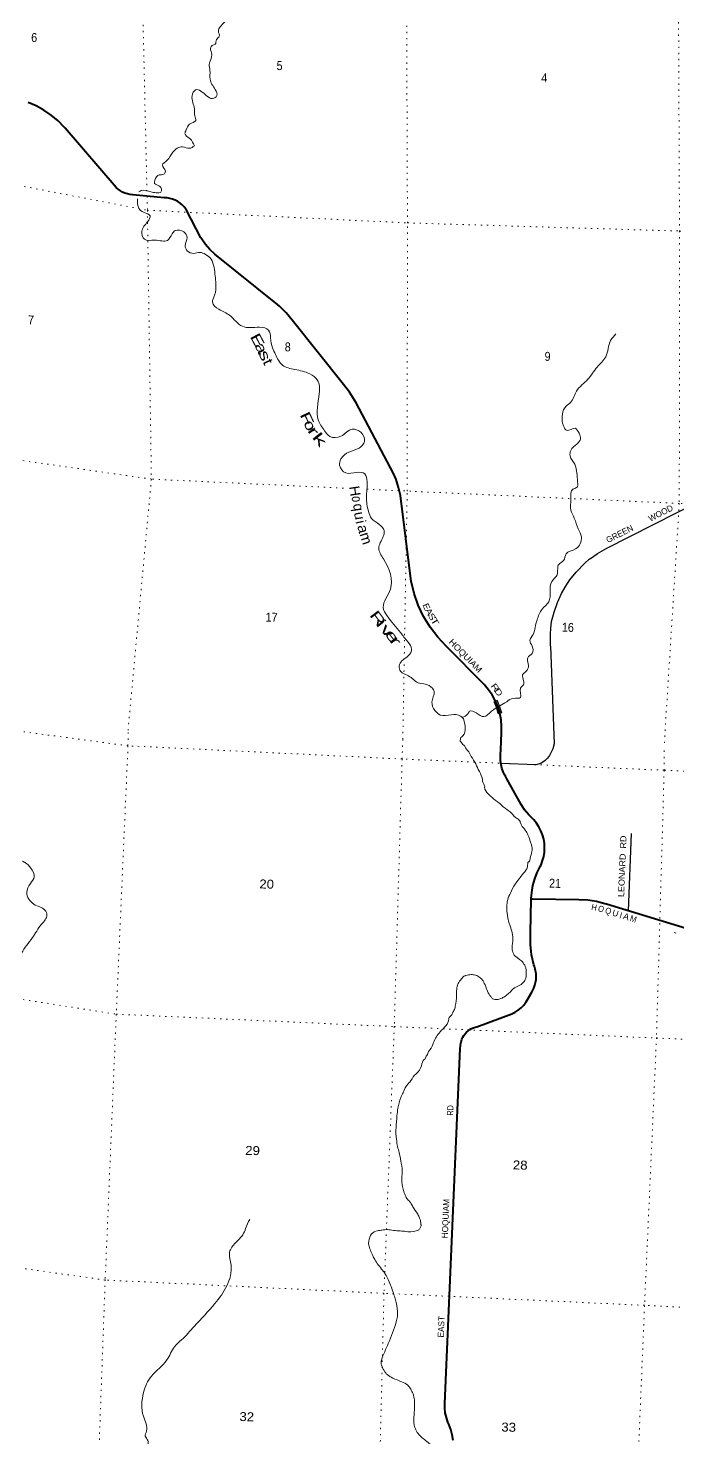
# Model space of a CAD drawing. Header units: feet. Extents: x -751810 to -497223, y -177792 to 12311.
# Drawn here: x -711853 to -699116, y -140277 to -112651 of the extents above; entities that cross this region are included whole.
import ezdxf
from ezdxf.enums import TextEntityAlignment as Align

# ---------------------------------------------------------------- set-up
doc = ezdxf.new("R2010")
doc.units = ezdxf.units.FT
doc.header["$LTSCALE"] = 80
doc.linetypes.add('DOTTED', pattern=[1.5, 0.3, -1.2])
for name, color, linetype, lineweight in [('26', 7, 'Continuous', 40), ('29', 7, 'Continuous', 25), ('39', 7, 'Continuous', 13), ('61', 7, 'Continuous', 13), ('7', 7, 'DOTTED', 13)]:
    doc.layers.add(name, color=color, linetype=linetype, lineweight=lineweight)
for name, color, linetype in [('27', 7, 'Continuous'), ('30', 7, 'Continuous'), ('41', 7, 'Continuous')]:
    doc.layers.add(name, color=color, linetype=linetype)

msp = doc.modelspace()

# ---------------------------------------------------------------- linework, layer by layer
at = {"layer": '26'}
for points in [[(-702690.62, -125837.04), (-702695.94, -125826.11), (-702758.01, -125715.09), (-702831.35, -125611.17), (-702915.14, -125515.49), (-703650.57, -124766.88), (-703820.1, -124588.05), (-703970.02, -124392.49), (-704098.67, -124182.32), (-704204.64, -123959.86), (-704286.78, -123727.54), (-704344.19, -123487.91), (-704351.7, -123445.07), (-704554.81, -121808.21), (-704589, -121650.86), (-704639.46, -121497.95), (-704692.7, -121376.81), (-705421.63, -119996.14), (-705555.8, -119783.63), (-705670, -119634.83), (-706674.24, -118370.09), (-706793.9, -118227.92), (-706927.76, -118099.03), (-706967.15, -118065.89), (-708192.17, -117078.01), (-708287.92, -116989.5), (-708373.9, -116891.47), (-708449.16, -116784.98), (-708466.39, -116756.86), (-708745.86, -116218.97), (-708760.76, -116196.57), (-708794.84, -116153.1), (-708833.27, -116113.44), (-708875.64, -116078.01), (-708921.48, -116047.2), (-708970.29, -116021.35), (-709021.53, -116000.75), (-709074.64, -115985.62), (-709129.05, -115976.12), (-709184.15, -115972.36), (-709803.68, -115915.65), (-709806.05, -115915.52), (-709856.8, -115910.01), (-709906.68, -115899.23), (-709955.17, -115883.29), (-710001.72, -115862.38), (-710045.84, -115836.71), (-710087.03, -115806.57), (-710124.84, -115772.29), (-711130.64, -114609.06), (-711146.93, -114589.93), (-711266.98, -114464.98), (-711399.44, -114353.28), (-711542.84, -114256.03), (-711695.62, -114174.3), (-711856.11, -114108.99)], [(-702581.21, -126645.55), (-702573.64, -126442.84), (-702571.42, -126330.75), (-702581.43, -126203.95), (-702604.3, -126077.08), (-702638.05, -125961.08), (-702690.62, -125837.04)], [(-701992, -129718.48), (-701991.61, -129698.64), (-701971.89, -129546.53), (-701956.19, -129455.24), (-701921.76, -129325.11), (-701873.92, -129199.3), (-701813.18, -129079.18), (-701797.35, -129045.5), (-701766.8, -128965.42), (-701744.78, -128882.58), (-701731.55, -128797.89), (-701727.24, -128712.29), (-701731.9, -128626.7), (-701745.48, -128542.07), (-701767.84, -128459.32), (-701798.72, -128379.36), (-701837.79, -128303.07), (-701884.62, -128231.28), (-701938.7, -128164.78), (-701950.52, -128154.34), (-702039.57, -128065.8), (-702118.88, -127968.44), (-702187.57, -127863.33), (-702468.86, -127361.04), (-702483.06, -127335.68), (-702497.25, -127311.04), (-702508.85, -127290.88), (-702540.05, -127223.44), (-702564.02, -127153.1), (-702580.51, -127080.65), (-702589.34, -127006.86), (-702590.05, -126957.57), (-702590.41, -126932.57), (-702589.95, -126907.57), (-702581.21, -126645.55)], [(-703347.38, -132462.06), (-703330.28, -132425.07), (-703309.41, -132390.07), (-703284.99, -132357.45), (-703257.3, -132327.55), (-703226.63, -132300.71), (-703193.33, -132277.23), (-703157.75, -132257.35), (-703120.3, -132241.31), (-703106.37, -132237), (-703081.12, -132229.18), (-703056.37, -132220.18), (-702370.1, -131970.47), (-702305.41, -131935.99), (-702244.68, -131894.95), (-702188.56, -131847.77), (-702137.69, -131795), (-702092.61, -131737.19), (-702089.81, -131733.15), (-701976.92, -131544.93), (-701964.38, -131517.95), (-701952.48, -131492.34), (-701940.95, -131467.95), (-701938.56, -131462.9), (-701918.26, -131408.82), (-701903.73, -131352.91), (-701895.12, -131295.79), (-701892.52, -131238.08), (-701895.98, -131180.41), (-701905.44, -131123.42), (-701913.91, -131092.74), (-701920.97, -131067.14), (-701928.12, -131042.74), (-701938.17, -131008.39), (-701981.7, -130810.3), (-702004.28, -130608.74), (-702005.5, -130430.93), (-702005.67, -130405.93), (-702005.17, -130380.93), (-701992, -129718.48)], [(-698869.56, -130319.79), (-700512.48, -129821.48), (-700544.6, -129810.76), (-700711.49, -129766.45), (-700882.09, -129739.83), (-701054.54, -129731.19), (-701966.23, -129718.83), (-701992, -129718.48)], [(-703522.72, -140327.24), (-703539.38, -140219.51), (-703567.21, -140114.1), (-703605.91, -140012.19), (-703624.73, -139967.86), (-703654.17, -139879.59), (-703674.23, -139788.73), (-703684.69, -139696.27), (-703685.42, -139603.22), (-703382, -132645), (-703368.55, -132543.93), (-703365.22, -132518.91), (-703358.23, -132493.93), (-703347.38, -132462.06)]]:
    msp.add_lwpolyline(points, dxfattribs=at)
at = {"layer": '29'}
for p, q in [((-701612.44, -124759.47), (-701540.93, -126677.69)), ((-700032.38, -128430.92), (-700092.43, -129948.89))]:
    msp.add_line(p, q, dxfattribs=at)
for points in [[(-701612.44, -124759.47), (-701613.14, -124517.38), (-701604.03, -124412.59), (-701590.36, -124280.47), (-701540.28, -124098.21), (-701471.96, -123906.86), (-701394.55, -123729.16), (-701326.24, -123606.15), (-701230.61, -123464.89), (-701107.65, -123314.55), (-700941.43, -123134.57), (-700852.63, -123059.4), (-700791.15, -123016.11), (-700690.96, -122947.77), (-700506.53, -122840.7), (-698229.57, -121683.42), (-698065.62, -121615.07), (-697755.96, -121501.17), (-697582.91, -121419.15), (-697337, -121291.59), (-696763.2, -120972.64), (-696608.38, -120872.42), (-696271.39, -120580.82), (-695153.87, -119409.6)], [(-701540.93, -126677.69), (-701567.1, -126773.53), (-701630.65, -126903.15), (-701670.9, -126958.66), (-701717.39, -127003.98), (-701801.77, -127062.5), (-701897.9, -127090.68), (-702582.68, -127062.49)]]:
    msp.add_lwpolyline(points, dxfattribs=at)
at = {"layer": '39'}
for points in [[(-707563.35, -100279.67), (-707496.84, -101590.94), (-707495.86, -102308.41), (-707703.92, -102519.41), (-707866.05, -102661.48), (-708012.95, -102834), (-708189.6, -103069.88), (-708228.07, -103235.21), (-708300.75, -103405.66), (-708302.5, -103848.5), (-708354.32, -104063.58), (-708482.82, -104222.55), (-708584.79, -104288.03), (-708588.14, -104414.2), (-708476.28, -104579.44), (-708326.74, -104609.39), (-708286.08, -104738.71), (-708052.59, -104853.02), (-707605.12, -105061.08), (-707348.07, -105194.04), (-706955.48, -105430.73), (-706869.18, -105577.27), (-706881.59, -105667.13), (-706785.35, -105741.78), (-706664.71, -105803.05), (-706650.09, -105931.68), (-706769.7, -106132.97), (-706806.62, -106240.23), (-706808.45, -106384.47), (-706877.34, -106563.03), (-706929.41, -106711.98), (-706893.46, -106943.38), (-706867.25, -107088.35), (-706796.53, -107142.3), (-706710.36, -107218.7), (-706762.59, -107373.65), (-706781.65, -107487.38), (-706616.6, -107688.08), (-706444.1, -107985.16), (-706399.72, -108200.75), (-706323.48, -108349.03), (-706338.1, -108597.15), (-706372.65, -108916.89), (-706346.94, -109156.04), (-706395.59, -109327.12), (-706379.49, -109475.83), (-706463.08, -109603.92), (-706561.91, -109777.69), (-706445.77, -109933.03), (-706412.77, -110124.27), (-706514.89, -110195.75), (-706618.66, -110329.32), (-706724.49, -110464.84), (-706774.64, -110541.69), (-706805.93, -110663.12), (-706825.15, -110782.86), (-706763.93, -110892.67), (-706659.47, -110959.52), (-706607.57, -111043.04), (-706638.65, -111156.46), (-706665.58, -111340.13), (-706858.92, -111525.47), (-707233.57, -111820.3), (-707322.45, -111846.04), (-707428.21, -111903.41), (-707494.63, -111913.7), (-707520.66, -112063.32), (-707650.55, -112124.06), (-707794.02, -112242.56), (-707867.51, -112292.75), (-707883.82, -112378.5), (-708006.21, -112533.63), (-708086.83, -112625.71), (-708123.01, -112704.93), (-708105.85, -112813.59), (-708159.53, -112872.31), (-708184.07, -112965.86), (-708244.85, -112990.33), (-708276.28, -113041.61), (-708251.54, -113166.51), (-708302.82, -113361.56), (-708287.99, -113482.19), (-708286.51, -113652.57), (-708185.62, -113853.6), (-708150.7, -113972.75), (-708238.37, -114028.58), (-708355.17, -113973.43), (-708570.68, -113861.6), (-708639.82, -113974.02), (-708592.49, -114229.77), (-708586.21, -114370.21), (-708568.57, -114460.85), (-708686.66, -114529.92), (-708753.85, -114644.4), (-708779.8, -114715.87), (-708684.21, -114814.55), (-708591.74, -114955.24)], [(-708591.74, -114955.24), (-708685.26, -115004.91), (-708826.84, -114977.17), (-709018, -115080.4), (-709126.47, -115239.89), (-709219.22, -115335.67), (-709162.27, -115455.39), (-709195.91, -115514.64), (-709284.37, -115524.35), (-709367.36, -115630.41), (-709373.02, -115692.38), (-709276.31, -115749.01), (-709249.24, -115861.95), (-709342.06, -115875.12), (-709446.67, -115859.23), (-709634.72, -115830.1), (-709680.72, -115856.25)], [(-709711.32, -115995.61), (-709692.16, -116161.02), (-709578.64, -116264.18), (-709464.01, -116325.28), (-709511.27, -116444.29), (-709622.33, -116625.77), (-709572.51, -116787.39), (-709370.46, -116802.68), (-709122.08, -116809.15), (-709030.54, -116683.28), (-708970.7, -116618.71), (-708800.97, -116643.18), (-708737.69, -116751.04), (-708774.1, -116914.42), (-708734.65, -117013.65), (-708611.74, -117064.95), (-708480.9, -117044.31), (-708375.7, -117083.13), (-708267.87, -117174.12), (-708208.19, -117342.01), (-708174.59, -117661.53), (-708198.58, -117885.35), (-708240.15, -118016.53), (-708113.68, -118160.11), (-707904.34, -118277.8), (-707653.48, -118492.76), (-707315.23, -118511.6), (-707138.29, -118566.31), (-707100.33, -118721.61), (-707059.42, -118917.07), (-707004.63, -119042.75), (-706865.95, -119254.78), (-706625.65, -119339.21), (-706329.27, -119425.09), (-706184.08, -119543.11), (-706145.15, -119812.66), (-706166.89, -120329.13), (-706040.23, -120540.85), (-705938.89, -120649.71), (-705722.4, -120649.34), (-705498.18, -120508.9), (-705333.36, -120567.3), (-705259.98, -120747.58), (-705365.7, -120879.09), (-705564.24, -120958.08), (-705720.14, -121092.29), (-705747.53, -121217.83), (-705625.17, -121365.31), (-705414.48, -121356.78), (-705254.93, -121386.99), (-705208.79, -121536.49), (-705218.89, -121840.84), (-705180.32, -122124.41), (-705119.74, -122258.26), (-704970.54, -122376.38), (-704873.47, -122495.14), (-704892.69, -122614.88), (-704978.94, -122843.09), (-704888.17, -123047.87), (-704749.74, -123646.67), (-704840.82, -123830.67), (-704891.37, -123997.69), (-704815.77, -124170), (-704553.82, -124495.47), (-704412.28, -124675.52), (-704334.04, -124823.85), (-704393.43, -124946.55), (-704524.5, -125051.35), (-704577.29, -125152.18), (-704549.96, -125255.1), (-704394.01, -125345.34), (-704205.12, -125478.52), (-703990.12, -125534.23), (-703895.01, -125650.94), (-703936.6, -125858.27), (-703878.82, -126022.1), (-703772.94, -126111.04), (-703556.29, -126104.66), (-703374.65, -126133.45), (-703318, -126189.03)], [(-700329.19, -118641.69), (-700432.8, -118769.25), (-700529.56, -119091.38), (-700699.29, -119293.37), (-700878, -119531.19), (-701102.67, -119763.81), (-701218.74, -119983.23), (-701331.79, -120088.5), (-701384.49, -120261.47), (-701359.18, -120440.49), (-701287.52, -120534.55), (-701130, -120490.56), (-701052.44, -120588.77), (-701021.37, -120701.81), (-701092.08, -120798.16), (-701215.77, -120927.2), (-701226.55, -121031.13), (-701136.72, -121195.8), (-701095.18, -121367.22), (-701079.89, -121545.98), (-701096.73, -121651.75), (-701173.75, -121683.81), (-701213.02, -121879.18), (-701210.7, -122093.67), (-701144.8, -122253.71), (-701068.21, -122464.12), (-701006.26, -122622.05), (-701118.71, -122855.59), (-701305.7, -122952.92), (-701357.34, -123085.84), (-701445.28, -123151.69), (-701482.92, -123361.13), (-701586.75, -123496.7), (-701645.31, -123889.96), (-701775.5, -124036.87), (-701873.28, -124246.74), (-701915.33, -124395.95), (-701951, -124531.29), (-702018.34, -124651.78), (-701969.14, -124761.28), (-701970.92, -124903.52), (-702057.33, -124987.44), (-702048.46, -125105.91), (-702067.78, -125229.65), (-702158.52, -125325.48), (-702139.52, -125440.21), (-702141.6, -125518.31), (-702199.55, -125586.94), (-702200.33, -125767.28), (-702335.13, -125785.81), (-702471.14, -125850.4), (-702608.19, -125932.91)], [(-702608.09, -125932.85), (-702770.81, -126038.98), (-702917.9, -126143.36), (-703072.22, -126067.19), (-703197.67, -126035.86), (-703239.33, -126094.89), (-703340.93, -126156.31)], [(-714711.7, -136291.53), (-714464.16, -136114.28), (-714259.31, -136006.42), (-714057.71, -135934.67), (-713849.48, -135786.67), (-713764.82, -135487.62), (-713736.69, -135253.09), (-713768.2, -135056.82), (-713589.55, -134656.26), (-713406.35, -134181.38), (-713303.79, -134005.69), (-713339.27, -133748.91), (-713256.74, -133276.7), (-713153.38, -132960.16), (-713126.04, -132631.02), (-713076.76, -132189.9), (-712960.18, -131839.59), (-712740.37, -131706.06), (-712434.46, -131525.11), (-712177.83, -131255.96), (-712077.97, -131041.94), (-711982.57, -130781.49), (-711768.91, -130474.68), (-711590.99, -130212.96), (-711484.13, -130029.37), (-711523.23, -129937.49), (-711742.48, -129819.46), (-711879.53, -129591.48), (-711809.11, -129414.72), (-711734.25, -129284.39), (-711800.74, -129111.1), (-711915.65, -129000.59), (-712206.19, -128908.35), (-712399.51, -128855.59), (-712575.54, -128708.81), (-712719.62, -128569.15), (-713117.51, -128145.27), (-713422.27, -127762.74), (-713685.79, -127409.77), (-714193.95, -126857.42), (-714568, -126677.86), (-715005.03, -126516.31), (-715296.45, -126508.57), (-715424.89, -126558.61), (-715602.84, -126468.13), (-715723.95, -126480.18), (-715912.53, -126524.18), (-716262.79, -126472.2), (-716463.87, -126411.13), (-716590.84, -126300.22), (-716654.02, -126205.87)], [(-703318, -126189.03), (-703282.46, -126360.3), (-703330.84, -126521.37), (-703368.14, -126553.75), (-703380.58, -126620.88)], [(-703380.58, -126620.88), (-703305.1, -126711.93), (-703295.37, -126721.84), (-703293.45, -126728.29), (-703215.55, -126830.65), (-703188.71, -126883.56), (-703095.94, -127034.54), (-703027.07, -127176.91), (-702954.68, -127339.48), (-702921.7, -127468.95), (-702902.59, -127509.6), (-702902.99, -127525.69), (-702829.91, -127660.12), (-702696.14, -127779.87), (-702625, -127829.8), (-702605.3, -127846.35), (-702467.52, -127966.19), (-702380.6, -128028.56), (-702322.01, -128098.3), (-702266.73, -128139.81), (-702207.84, -128197.48), (-702204.22, -128213.66), (-702107.52, -128368.74), (-702053.55, -128462.51), (-701997.14, -128620.68), (-701985.88, -128653.12), (-701977.19, -128790.06), (-702008.51, -128918.02), (-702034.31, -128985.79), (-702046.56, -128993.55), (-702060.01, -129049.54), (-702210.94, -129299.37), (-702231.84, -129331.06), (-702306.56, -129425.83), (-702395.33, -129600.72), (-702450.75, -129728.11), (-702464.69, -129804.19), (-702471.2, -129904.59), (-702447.53, -130086.12), (-702418.36, -130207.45), (-702392.01, -130280.45), (-702355.2, -130418.06), (-702355.26, -130582.95), (-702364.99, -130651.08), (-702358.94, -130731.67), (-702340.14, -130784.38), (-702297.32, -130841.69), (-702277.53, -130854.21), (-702265.76, -130866.56), (-702218.33, -130899.84), (-702147.69, -130969.86), (-702097.73, -131063.52), (-702087.55, -131140.17), (-702098.77, -131268.61), (-702145.16, -131356), (-702341.14, -131476.09), (-702407.23, -131546.93), (-702489.29, -131613.38), (-702562.82, -131659.93), (-702615.56, -131678.8), (-702700.25, -131688.89), (-702748.08, -131671.68), (-702767.68, -131651.12), (-702798.83, -131610.17), (-702909.52, -131370.3), (-702967.62, -131280.46), (-703034.74, -131230.64), (-703130.5, -131200.24), (-703166.67, -131199.39), (-703271.65, -131217.05), (-703287.83, -131220.7), (-703361.85, -131287.34), (-703420.3, -131374.44), (-703451.31, -131490.35), (-703453.19, -131566.71), (-703454.29, -131610.93), (-703479.54, -131819.46), (-703505.75, -131903.31), (-703526.63, -131934.99), (-703560.47, -132002.57), (-703605.97, -132053.79), (-703606.27, -132065.85), (-703773.37, -132319.32), (-703903.21, -132529.43), (-703975.11, -132672.53), (-704008.35, -132716), (-704025.71, -132767.87), (-704063.37, -132827.31), (-704063.67, -132839.37), (-704084.25, -132859), (-704143.7, -132986.3), (-704244.11, -133144.82), (-704276.96, -133172.2), (-704372.76, -133306.7), (-704405.71, -133338.1), (-704502.51, -133512.79), (-704549.1, -133608.22)], [(-704549.1, -133608.22), (-704602.49, -133816.1), (-704622.33, -133968.45), (-704640.25, -134205.31), (-704643.23, -134325.88), (-704636.67, -134386.36), (-704616.34, -134539.66), (-704557.79, -134774.27), (-704544.01, -134867.1), (-704536.66, -134895.41), (-704519.05, -135322.11), (-704493.5, -135427.27), (-704459.72, -135524.59), (-704413.38, -135602.07), (-704358.71, -135667.69), (-704308.55, -135753.32), (-704215.48, -135892.23), (-704177.18, -135969.54), (-704158.68, -136034.32), (-704152.13, -136094.78), (-704148.41, -136106.94), (-704165.87, -136162.83), (-704203.13, -136206.2), (-704243.72, -136221.34), (-704461.12, -136232.34), (-704493.17, -136227.57), (-704625.68, -136220.46), (-704753.88, -136201.36), (-704862.39, -136198.84), (-704918.84, -136205.56), (-705003.63, -136219.66), (-705121.76, -136281.25), (-705173.56, -136424.82), (-705178.27, -136452.85), (-705160.46, -136545.76), (-705073.09, -136752.91), (-705007.36, -136859), (-704925.64, -136969.48), (-704859.42, -137055.49), (-704774.97, -137218.32), (-704680.87, -137477.9), (-704665.98, -137526.5), (-704640.24, -137623.62), (-704609.92, -137861.6), (-704614.94, -137901.7), (-704637.61, -138005.72), (-704792.8, -138428.38), (-704925.52, -138755.03), (-704934.54, -138795.03), (-704916.24, -138867.85), (-704858.84, -138985.81), (-704811.91, -139039.19), (-704704.99, -139106.04), (-704533.89, -139178.4), (-704410.9, -139245.62), (-704352.5, -139323.39), (-704329.49, -139368.16), (-704306.57, -139416.95), (-704281.32, -139534.16), (-704290.94, -139924.02), (-704288.51, -139988.42), (-704270.5, -140073.29), (-704224.67, -140170.87), (-704146.49, -140261.18), (-704059.66, -140327.55), (-703883.2, -140508.61), (-703840.88, -140586.01), (-703846.2, -140638.17), (-703884.05, -140705.64), (-703896.2, -140709.39), (-703929.44, -140752.84), (-703970.32, -140780.04), (-704002.77, -140791.34), (-704027.18, -140802.83), (-704212.82, -140830.67), (-704274.19, -140873.47), (-704348.7, -140960.2), (-704386.66, -141031.7), (-704410.03, -141163.85), (-704416.21, -141231.54)], [(-714988.85, -152890.57), (-714956.16, -152858.55), (-714847.59, -152860.17), (-714808.62, -152720.59), (-714737.25, -152515.69), (-714610.19, -152447.49), (-714520.03, -152516.92), (-714418.36, -152477.2), (-714259.84, -152279.94), (-714103.34, -152204.7), (-713956.15, -152145.35), (-713856.16, -151927.31), (-713821.55, -151797.66), (-713871.49, -151610.83), (-713817.48, -151501.94), (-713814.8, -151423.54), (-713917.82, -151200.72), (-713897.36, -151014.24), (-713810.2, -150524.07), (-713803.05, -150315.01), (-713675.52, -150232.73), (-713432.32, -150003.39), (-713363.07, -149860.8), (-713252.23, -149560.61), (-713193.68, -149319.05), (-713192.78, -149057.44), (-713080.36, -148946.49), (-712906.6, -148924.13), (-712807.63, -148794.61), (-712748.22, -148645.66), (-712630.73, -148563.05), (-712519.12, -148534.58), (-712398.91, -148548.67), (-712311.39, -148342.29), (-712203.07, -148174.85), (-712058.83, -148133.38), (-711868.73, -148045.15), (-711632.75, -148026.89), (-711451.88, -147914.2), (-711195.71, -147717.49), (-711020.81, -147544.23), (-710731.79, -147151.38), (-710477.1, -146880.16), (-710369.32, -146551.69), (-710249.87, -146294.05), (-710108.6, -146280.67), (-710025.15, -146370), (-709926.59, -146252.55), (-709805.62, -146009.05), (-709632.04, -145580.14), (-709532.48, -145315.8), (-709470.38, -145146.81), (-709335.13, -144897.75), (-709270.69, -144660.41), (-709147.84, -144421), (-709147.53, -144294.22), (-709153.61, -144118.92), (-709122.67, -143743.61), (-709130.09, -143489.77), (-709344.99, -143067.99), (-709641.68, -142802.46), (-709786.84, -142517.86), (-709770.43, -142214.51), (-709580.37, -142009.55), (-709285.7, -141745.7), (-709106.37, -141560.51), (-709110.61, -141272.57), (-709151.55, -141057.86), (-709176.07, -140833.65), (-709423.34, -140593.92), (-709518.43, -140492.12), (-709506.12, -140426.12), (-709506.84, -140329.49), (-709556.26, -140245.32), (-709532.8, -140147.49), (-709593.23, -139855.66), (-709589.34, -139388.87), (-709437.55, -139067.91), (-709131.05, -138752.14), (-708985.42, -138493.36), (-708848.06, -138359.09), (-708599.67, -138095.71), (-708190.04, -137646.52), (-707960.94, -137299.98), (-707874.72, -136896.32), (-707904.17, -136639.74), (-707789.27, -136456.42), (-707645.07, -136298.22), (-707588.56, -136175.33), (-707510.04, -135996.83)]]:
    msp.add_spline(points, degree=3, dxfattribs=at)
at = {"layer": '61'}
for p, q in [((-702724.53, -125853.78), (-702656.92, -125821.31)), ((-702713.05, -125857.14), (-702660.04, -125831.68)), ((-702641.14, -126085.22), (-702568.18, -126067.83))]:
    msp.add_line(p, q, dxfattribs=at)
for points in [[(-702641.3, -126084.79), (-702673.91, -125973.48), (-702717.98, -125866.19), (-702723.82, -125854.04)], [(-702635.63, -126075.68), (-702666.35, -125970.83), (-702713.05, -125857.14)], [(-702660.04, -125831.68), (-702611.07, -125950.91), (-702578.51, -126062.06), (-702635.63, -126075.68)], [(-702568.7, -126067.1), (-702603.51, -125948.26), (-702650.56, -125833.71), (-702656.36, -125821.63)]]:
    msp.add_lwpolyline(points, dxfattribs=at)
at = {"layer": '7'}
for p, q in [((-709895.58, -126714.97), (-712760.35, -126328.52)), ((-699383.96, -127193.87), (-699385.21, -126744.17)), ((-694433.73, -127407.65), (-699383.96, -127193.87)), ((-699533.88, -132442.72), (-697812.07, -132513.52))]:
    msp.add_line(p, q, dxfattribs=at)
for points in [[(-704507.48, -126585.9), (-704421.95, -121721.34), (-704416.57, -116466.94), (-704438.27, -110722.86), (-704205.48, -105434.32), (-703967.55, -100027.67), (-703911.4, -94748.54), (-703527.69, -89437.88), (-703252.55, -84064.27), (-703106.26, -80788.46)], [(-697814.41, -80951.92), (-697959.35, -84536.99), (-698229.61, -89802.51), (-698538.62, -95215.5), (-698644.17, -100421.01), (-698869.05, -105713.77), (-699107.11, -110974.13), (-699082.96, -116626.09), (-699086.57, -121964.7), (-699385.21, -126744.17)], [(-708525.2, -82709.27), (-708566.21, -83607.04), (-708824.95, -88844.64), (-709149.77, -94249.2), (-709283.58, -99584.41), (-709524.91, -104892.77), (-709650.73, -110304.35), (-709515.32, -116219.74), (-709436.89, -121488.34), (-709895.15, -126418.22)], [(-718698.22, -115139.38), (-714167.75, -115318.84), (-709515.32, -116219.74), (-704416.57, -116466.94), (-699082.96, -116626.09), (-693801.97, -116803.9), (-688564.14, -116906.51)], [(-705673.11, -121664.16), (-709436.89, -121488.34), (-714412.91, -120771.39), (-718867.87, -120499.99)], [(-689396.47, -122221.79), (-693869.44, -122056.68), (-699086.57, -121964.7), (-704347.75, -121726.07), (-705292.41, -121681.94)], [(-704521.6, -126973.18), (-709895.58, -126714.97), (-709895.15, -126418.22)], [(-709895.58, -126714.97), (-710125.8, -131974.02), (-710342.56, -137175.9), (-710530.02, -142332.01), (-710716.36, -147768.48)], [(-699383.96, -127193.87), (-704521.6, -126973.18), (-704507.48, -126585.9)], [(-704521.6, -126973.18), (-704675.26, -132217.92), (-704876.74, -137445.28), (-705003.8, -142589.74), (-705323.34, -148039.17), (-705655.66, -153355.4), (-706035.26, -158460.67), (-706245.6, -163731.7), (-706411.06, -168966.85)], [(-699383.96, -127193.87), (-699533.67, -132433.69), (-699768.19, -137689.41), (-699984.92, -142876.02), (-700220.78, -148185.64), (-700463.41, -153444.65)], [(-714916.69, -131222.29), (-710125.8, -131974.02), (-704675.26, -132217.92), (-699533.88, -132442.72)], [(-694519.29, -137949.08), (-699767.98, -137680.38), (-704876.74, -137445.28), (-710342.77, -137184.93), (-715163.41, -136504.92), (-719368.52, -136319.28)]]:
    msp.add_lwpolyline(points, dxfattribs=at)

# ---------------------------------------------------------------- texts
at = {"layer": '27'}
for s, height, rotation, width, p in [('E', 120, 293.966, 1.2, (-704124.61, -123952.11)), ('A', 120, 296.977, 1.3, (-704078.69, -124051.03)), ('S', 120, 297.969, 1.3, (-704021.69, -124150.83)), ('T', 120, 300.879, 1.55, (-703968.72, -124245.67)), ('HOQUIAM', 120, 314.491, 1.1, (-703615.7, -124691.44)), ('R', 120, 305.305, 1.35, (-702790.23, -125542.51)), ('D', 120, 302.695, 1.3, (-702721, -125634.41)), ('H', 120.6, 349.241, 0.8, (-700819.17, -129930.38)), ('O', 120.6, 343.241, 0.9, (-700691.25, -129952.74)), ('Q', 120.6, 343.241, 0.95, (-700551.91, -129990.98)), ('I', 120.6, 343.241, 0.8, (-700268.63, -130089)), ('A', 120.6, 343.241, 1.1, (-700200.48, -130103.07)), ('M', 120.6, 343.241, 0.95, (-700065.5, -130146.9)), ('-', 120.6, 343.127, 1.15, (-699210.33, -130415.92)), ('RD', 120.6, 87.503, 0.85, (-703522.96, -133963.7))]:
    msp.add_text(s, height=height, rotation=rotation, dxfattribs=dict(at, width=width)).set_placement(p)
for s, rotation, p in [('U', 343.241, (-700411.75, -130038.63)), (' HOQUIAM', 87.503, (-703628.46, -136413.67)), ('EAST', 87.503, (-703704.34, -138313.38))]:
    msp.add_text(s, height=120.6, rotation=rotation, dxfattribs=at).set_placement(p)
at = {"layer": '30'}
for s, p in [('WOOD', (-699423.98, -122207.24)), ('GREEN', (-700230.99, -122615.1))]:
    msp.add_text(s, height=120, rotation=26.942, dxfattribs=at).set_placement(p, align=Align.CENTER)
at = {"layer": '30', "width": 1.1}
msp.add_text('LEONARD  RD', height=120, rotation=87.735, dxfattribs=at).set_placement((-700145.83, -129078.68), align=Align.CENTER)
at = {"layer": '41'}
for s, rotation, width, p in [('E', 297.88, 1.55, (-707509.28, -118691.42)), ('a', 294.68, 1.4, (-707418.2, -118864.79)), ('s', 292.729, 1.5, (-707342.83, -119010.35)), ('t', 294.841, 1.25, (-707258.51, -119186.85)), ('F', 294.989, 1.65, (-706533.74, -120220.71)), ('o', 295.654, 1.35, (-706460.92, -120386.3)), ('r', 304.096, 1.8, (-706386.12, -120537.76)), ('k', 308.495, 2, (-706297.09, -120668.2)), ('H', 278.49, 1.05, (-705559.88, -121635.24)), ('o', 273.475, 0.8, (-705509.43, -121824.31)), ('u', 279.136, 1.05, (-705464.51, -122143.44)), ('a', 282.862, 1.1, (-705400.13, -122405.6)), ('m', 287.611, 1.05, (-705356.77, -122566.09)), ('R', 307.027, 1.65, (-705172.45, -124153.39)), ('i', 308.66, 1.6, (-705038.79, -124339.41)), ('v', 308.908, 1.9, (-704968.08, -124424.19)), ('e', 308.997, 1.8, (-704878.11, -124523.78)), ('r', 308.317, 1.95, (-704781.65, -124649.69))]:
    msp.add_text(s, height=200, rotation=rotation, dxfattribs=dict(at, width=width)).set_placement(p)
for s, rotation, p in [('q', 278.039, (-705484.02, -121979.69)), ('i', 282.475, (-705434.85, -122319.14))]:
    msp.add_text(s, height=200, rotation=rotation, dxfattribs=at).set_placement(p)
at = {"layer": '7'}
for s, height, rotation, width, p in [('6', 175, 358.506, 0.9, (-711795.77, -112919.11)), ('5', 175, 358.506, 0.9, (-706983.63, -113469.55)), ('4', 175, 358.506, 0.9, (-701794.74, -113709.51)), ('7', 175, 358.506, 0.9, (-711857.81, -118455.25)), ('8', 175, 358.506, 0.9, (-706824.23, -118982.61)), ('9', 175, 358.506, 0.9, (-701730.26, -119168.28)), ('17', 175, 358.506, 0.9, (-707198.91, -124278.89)), ('16', 175, 358.506, 0.9, (-701390.61, -124476.99)), ('20', 175.8, 358.662, 1.1, (-707322.48, -129509.31)), ('21', 175.8, 358.66, 0.9, (-701641.9, -129494.33)), ('29', 175.8, 358.662, 1.1, (-707598.5, -134731.12)), ('28', 175.8, 358.66, 1.1, (-702351.46, -135015.98)), ('32', 175.8, 358.662, 1.1, (-707712.52, -139947.07)), ('33', 175.8, 358.66, 1.1, (-702577.43, -140153.25))]:
    msp.add_text(s, height=height, rotation=rotation, dxfattribs=dict(at, width=width)).set_placement(p)

doc.saveas('drawing.dxf')
